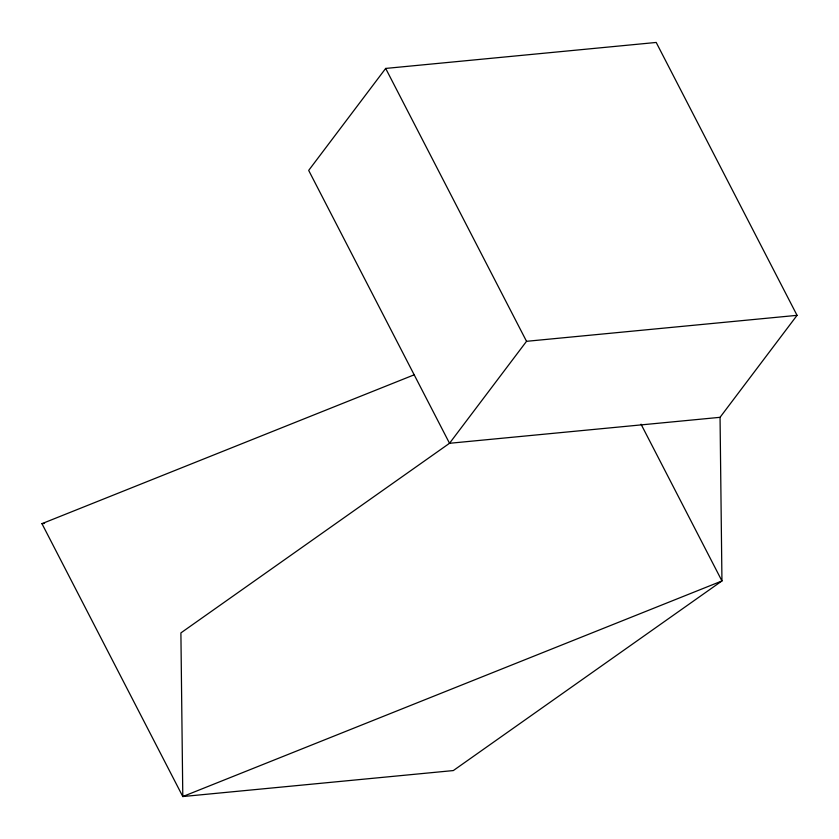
<?xml version="1.0" encoding="UTF-8"?>
<svg xmlns="http://www.w3.org/2000/svg" width="839" height="839" viewBox="0 0 839 839"><rect width="100%" height="100%" fill="white"/><g stroke="black" fill="none" stroke-linecap="round" stroke-linejoin="round"><path stroke-width="1.26" d="M385.678 68.431L308.679 170.411L449.526 443.286L720.051 417.319L797.05 315.338L656.203 42.453L385.678 68.431L526.525 341.316L449.526 443.286L180.899 632.9L182.797 796.547L453.322 770.569L721.949 580.955L720.051 417.319M641.038 424.188L721.949 580.955L182.797 796.547L41.95 523.662L414.372 374.739M526.525 341.316L797.05 315.338M41.95 523.662L44.551 523.41"/></g></svg>
